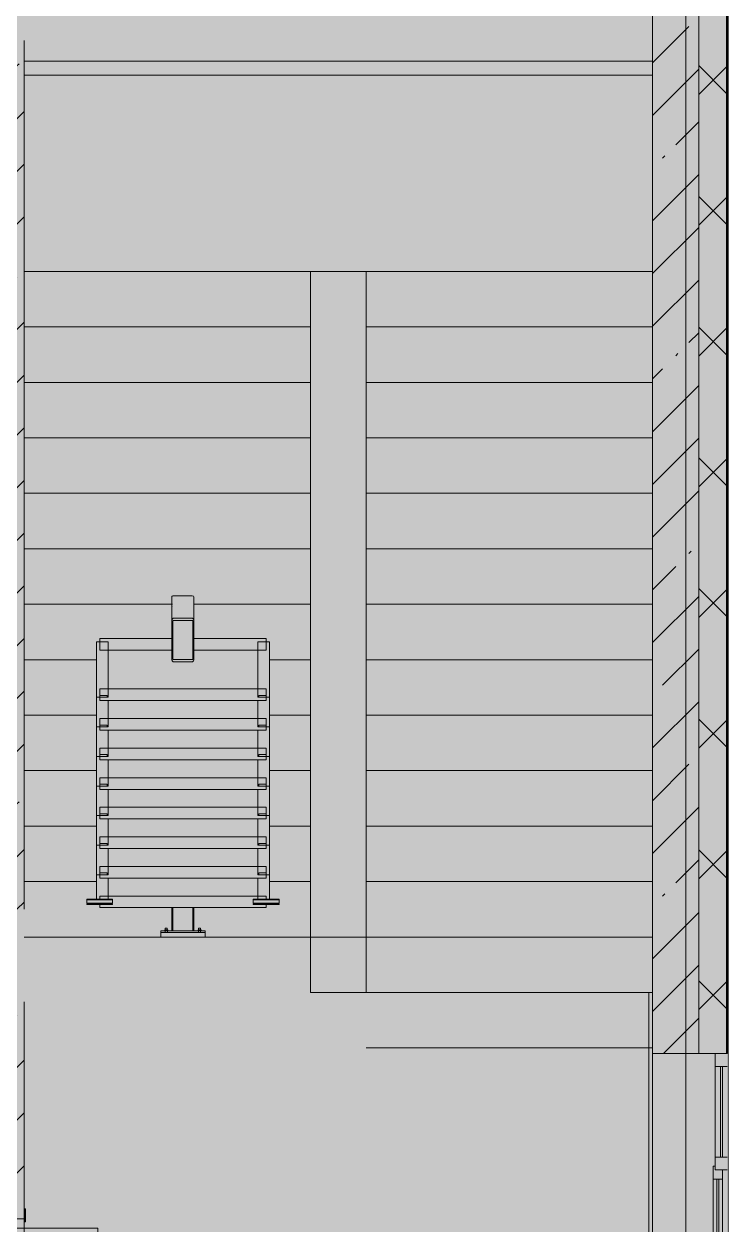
# Model space of a CAD drawing. Header units: millimetres. Extents: x 81682 to 274809, y -8553 to 29000.
# Drawn here: x 269229 to 273037, y 12198 to 18689 of the extents above; entities that cross this region are included whole.
import ezdxf

# ---------------------------------------------------------------- set-up
doc = ezdxf.new("R2010")
doc.units = ezdxf.units.MM
doc.linetypes.add('200_ШТРИХ__ш1_п0_6_', pattern=[800, 500, -300])
doc.layers.add('A-DETL-GENF-2', color=7, linetype='Continuous', lineweight=9, true_color=0xc0c0c0, transparency=0.4)
for name, color, linetype, lineweight in [('A-DETL-MBND-1', 7, '200_ШТРИХ__ш1_п0_6_', 9), ('A-GLAZ-3', 7, 'Continuous', 5), ('A-WALL-7', 7, 'Continuous', 5), ('I-WALL-2', 7, 'Continuous', 5), ('Оси', 7, 'Continuous', 9)]:
    doc.layers.add(name, color=color, linetype=linetype, lineweight=lineweight)
for name, color, linetype, lineweight, true_color in [('A-DOOR-2', 7, 'Continuous', 5, 0xb7b7b7), ('A-DOOR-3', 7, 'Continuous', 5, 0xe2e2e2), ('A-DOOR-FRAM-2', 7, 'Continuous', 5, 0xe2e2e2), ('A-DOOR-FRAM-3', 7, 'Continuous', 5, 0xb7b7b7), ('A-FLOR-1', 7, 'Continuous', 5, 0xb7b7b7), ('A-GENM-4', 7, 'Continuous', 5, 0x737373), ('A-GLAZ-2', 7, 'Continuous', 5, 0x737373), ('A-WALL-8', 7, 'Continuous', 5, 0x737373), ('A-WALL-9', 7, 'Continuous', 9, 0x737373), ('I-WALL-3', 7, 'Continuous', 5, 0x737373), ('S-STRS-4', 7, 'Continuous', 5, 0x737373)]:
    doc.layers.add(name, color=color, linetype=linetype, lineweight=lineweight, true_color=true_color)
pattern_1 = [(45, (147798.7, 0), (-285.1231, 285.1231), []), (45, (148083.8, 0), (-285.1231, 285.1231), [504.031, -100.806, 16.764, -84.042])]

# ---------------------------------------------------------------- blocks, each defined once
blk = doc.blocks.new('110_Дверь_СКБ_2Ст - Д-1_л_Лестничная клетка EIS60 2-32142534-3_7_3_птичка')
at = {"layer": 'A-DOOR-3'}
for points in [[(612.5, 110), (662.5, 110), (662.5, 1010), (612.5, 1010), (612.5, 603.3)], [(-587.5, 110), (-587.5, 510), (-637.5, 510), (-637.5, 110)], [(712.5, -110), (712.5, 30), (697.5, 24.8), (697.5, -110)]]:
    blk.add_hatch(color=256, dxfattribs=at).paths.add_polyline_path(points)
h = blk.add_hatch(color=256, dxfattribs=at)
h.paths.add_polyline_path([(652.5, 30), (712.5, 30), (712.5, 110), (662.5, 110), (662.5, 60), (652.5, 60)])
h.paths.add_polyline_path([(-687.5, 30), (-627.5, 30), (-627.5, 60), (-637.5, 60), (-637.5, 110), (-687.5, 110)])
at = {"layer": 'A-DOOR-FRAM-2'}
for points in [[(-672.5, 110), (-672.5, 118), (-742.5, 118), (-742.5, 110)], [(767.5, 110), (767.5, 118), (697.5, 118), (697.5, 110)], [(-672.5, -110), (-672.5, 30), (-687.5, 24.8), (-687.5, -110)], [(-672.5, -118), (-672.5, -110), (-742.5, -110), (-742.5, -118)], [(767.5, -118), (767.5, -110), (697.5, -110), (697.5, -118)]]:
    blk.add_hatch(color=256, dxfattribs=at).paths.add_polyline_path(points)
at = {"layer": 'A-DOOR-2'}
for p, q in [((662.5, 1010), (612.5, 1010)), ((612.5, 1010), (612.5, 110)), ((662.5, 110), (662.5, 1010)), ((-637.5, 510), (-637.5, 110)), ((-587.5, 510), (-637.5, 510)), ((-587.5, 110), (-587.5, 510)), ((-637.5, 110), (-587.5, 110)), ((612.5, 110), (662.5, 110))]:
    blk.add_line(p, q, dxfattribs=at)
for centre, radius, start, end in [((662.5, 110), 900, 90, 180), ((-637.5, 110), 400, 360, 90)]:
    blk.add_arc(centre, radius, start, end, dxfattribs=at)
at = {"layer": 'A-DOOR-FRAM-3'}
for p, q in [((-672.5, 118), (-742.5, 118)), ((-742.5, 118), (-742.5, 110)), ((-742.5, 110), (-672.5, 110)), ((-637.5, 110), (-687.5, 110)), ((-687.5, 110), (-687.5, 30)), ((-672.5, 110), (-672.5, 118)), ((-637.5, 60), (-637.5, 110)), ((662.5, 110), (662.5, 60)), ((712.5, 110), (662.5, 110)), ((767.5, 118), (697.5, 118)), ((697.5, 118), (697.5, 110)), ((697.5, 110), (767.5, 110)), ((712.5, 30), (712.5, 110)), ((767.5, 110), (767.5, 118)), ((-687.5, 30), (-627.5, 30)), ((-672.5, 30), (-687.5, 30)), ((-687.5, 30), (-687.5, -110)), ((-672.5, -110), (-672.5, 30)), ((-627.5, 60), (-637.5, 60)), ((-627.5, 30), (-627.5, 60)), ((662.5, 60), (652.5, 60)), ((652.5, 60), (652.5, 30)), ((652.5, 30), (712.5, 30)), ((712.5, 30), (697.5, 30)), ((697.5, 30), (697.5, -110)), ((712.5, -110), (712.5, 30)), ((-672.5, -110), (-742.5, -110)), ((-742.5, -110), (-742.5, -118)), ((-742.5, -118), (-672.5, -118)), ((-687.5, -110), (-672.5, -110)), ((-672.5, -118), (-672.5, -110)), ((697.5, -110), (712.5, -110)), ((767.5, -110), (697.5, -110)), ((697.5, -110), (697.5, -118)), ((697.5, -118), (767.5, -118)), ((767.5, -118), (767.5, -110))]:
    blk.add_line(p, q, dxfattribs=at)
blk = doc.blocks.new('120_Окно_СКБ_2Ст_Фрамуга сверху - 120_Окно_СКБ_2Ст_2300х2500_h_ ДОО 2-24160916-3_7_3_птичка')
at = {"layer": 'A-GLAZ-2'}
for p, q in [((-1150, 13), (-1150, 78)), ((-1080, 78), (-1080, 13)), ((-590, 13), (-590, 78)), ((-520, 78), (-520, 13)), ((1080, 13), (1080, 78)), ((1150, 78), (1150, 13)), ((-1080, 13), (-1150, 13)), ((-1150, 13), (-540, 13)), ((-590, 53), (-1080, 53)), ((-590, 43), (-1080, 43)), ((-1080, 13), (-540, 13)), ((-520, 13), (-590, 13)), ((-520, 13), (-540, 13)), ((-540, 13), (-540, 3)), ((-540, 3), (1100, 3)), ((1100, 3), (-540, 3)), ((1080, 53), (-520, 53)), ((-520, 53), (-520, 13)), ((-470, 3), (-470, 53)), ((-470, 33), (1030, 33)), ((1030, 23), (-470, 23)), ((1030, 3), (1030, 53)), ((1080, 13), (1080, 53)), ((1150, 13), (1080, 13)), ((1100, 13), (1080, 13)), ((1100, 13), (1150, 13)), ((1100, 3), (1100, 13))]:
    blk.add_line(p, q, dxfattribs=at)
at = {"layer": 'A-GLAZ-3'}
for p, q in [((-1150, 83), (-1080, 83)), ((1150, 83), (-1150, 83)), ((-1080, 83), (1080, 83)), ((-590, 83), (-520, 83)), ((1080, 83), (1150, 83))]:
    blk.add_line(p, q, dxfattribs=at)
blk = doc.blocks.new('Анкер клиновой - Анкер клиновой МКТ В 10-10-16_85-22193208-3_7_3_птичка')
at = {"layer": 'A-DETL-MBND-1'}
for p, q in [((122191.4, 13788), (122191.4, 13784)), ((122207.4, 13788), (122191.4, 13788)), ((122191.4, 13788), (122207.4, 13788)), ((122194.4, 13798), (122194.4, 13784)), ((122204.4, 13798), (122194.4, 13798)), ((122194.4, 13798), (122204.4, 13798)), ((122204.4, 13784), (122204.4, 13798)), ((122207.4, 13784), (122207.4, 13788))]:
    blk.add_line(p, q, dxfattribs=at)
blk = doc.blocks.new('ОМ_Полоса_Трапеция прямоугольная_Прокат_ГОСТ 103-2006 - ОМ_Полоса_Трапеция прямоугольная_Прокат_ГОСТ 103-2006-21111644-3_7_3_птичка')
at = {"layer": 'A-GENM-4'}
for p, q in [((122699.4, 15046.5), (122699.4, 15056.5)), ((122699.4, 15056.5), (122739.4, 15056.5)), ((122739.4, 15046.5), (122699.4, 15046.5)), ((122739.4, 15056.5), (122739.4, 15046.5))]:
    blk.add_line(p, q, dxfattribs=at)
blk = doc.blocks.new('ОМ_Полоса_Трапеция прямоугольная_Прокат_ГОСТ 103-2006 - ОМ_Полоса_Трапеция прямоугольная_Прокат_ГОСТ 103-2006-V115-3_7_3_птичка')
at = {"layer": 'A-GENM-4'}
for p, q in [((122699.4, 14416.5), (122699.4, 14406.5)), ((122739.4, 14416.5), (122699.4, 14416.5)), ((122739.4, 14406.5), (122739.4, 14416.5)), ((122699.4, 14406.5), (122739.4, 14406.5))]:
    blk.add_line(p, q, dxfattribs=at)
blk = doc.blocks.new('ОМ_Полоса_Трапеция прямоугольная_Прокат_ГОСТ 103-2006 - ОМ_Полоса_Трапеция прямоугольная_Прокат_ГОСТ 103-2006-V116-3_7_3_птичка')
at = {"layer": 'A-GENM-4'}
for p, q in [((122699.4, 14256.5), (122699.4, 14246.5)), ((122739.4, 14256.5), (122699.4, 14256.5)), ((122699.4, 14246.5), (122739.4, 14246.5)), ((122739.4, 14246.5), (122739.4, 14256.5))]:
    blk.add_line(p, q, dxfattribs=at)
blk = doc.blocks.new('ОМ_Полоса_Трапеция прямоугольная_Прокат_ГОСТ 103-2006 - ОМ_Полоса_Трапеция прямоугольная_Прокат_ГОСТ 103-2006-V117-3_7_3_птичка')
at = {"layer": 'A-GENM-4'}
for p, q in [((122699.4, 14096.5), (122699.4, 14086.5)), ((122739.4, 14096.5), (122699.4, 14096.5)), ((122699.4, 14086.5), (122739.4, 14086.5)), ((122739.4, 14086.5), (122739.4, 14096.5))]:
    blk.add_line(p, q, dxfattribs=at)
blk = doc.blocks.new('ОМ_Полоса_Прокат_ГОСТ 103-2006 - ОМ_Полоса_Прокат_ГОСТ 103-2006-22193251-3_7_3_птичка')
at = {"layer": 'A-GENM-4'}
for p, q in [((122809.4, 13929.5), (122669.4, 13929.5)), ((122669.4, 13929.5), (122669.4, 13926.5)), ((122669.4, 13926.5), (122809.4, 13926.5)), ((122809.4, 13926.5), (122809.4, 13929.5))]:
    blk.add_line(p, q, dxfattribs=at)
blk = doc.blocks.new('ОМ_Полоса_Прокат_ГОСТ 103-2006 - ОМ_Полоса_Прокат_ГОСТ 103-2006-22193252-3_7_3_птичка')
at = {"layer": 'A-GENM-4'}
for p, q in [((122669.4, 13954.2), (122669.4, 13950.8)), ((122809.4, 13954.2), (122669.4, 13954.2)), ((122669.4, 13950.8), (122809.4, 13950.8)), ((122669.4, 13933.9), (122669.4, 13950.8)), ((122809.4, 13933.9), (122669.4, 13933.9)), ((122809.4, 13950.8), (122809.4, 13954.2)), ((122809.4, 13950.8), (122809.4, 13933.9))]:
    blk.add_line(p, q, dxfattribs=at)
blk = doc.blocks.new('ОМ_Полоса_Трапеция прямоугольная_Прокат_ГОСТ 103-2006 - ОМ_Полоса_Трапеция прямоугольная_Прокат_ГОСТ 103-2006-21111686-3_7_3_птичка')
at = {"layer": 'A-GENM-4'}
for p, q in [((121839.4, 15056.5), (121879.4, 15056.5)), ((121839.4, 15046.5), (121839.4, 15056.5)), ((121879.4, 15046.5), (121839.4, 15046.5)), ((121879.4, 15056.5), (121879.4, 15046.5))]:
    blk.add_line(p, q, dxfattribs=at)
blk = doc.blocks.new('ОМ_Полоса_Трапеция прямоугольная_Прокат_ГОСТ 103-2006 - ОМ_Полоса_Трапеция прямоугольная_Прокат_ГОСТ 103-2006-V118-3_7_3_птичка')
at = {"layer": 'A-GENM-4'}
for p, q in [((121879.4, 14416.5), (121839.4, 14416.5)), ((121839.4, 14416.5), (121839.4, 14406.5)), ((121879.4, 14406.5), (121879.4, 14416.5)), ((121839.4, 14406.5), (121879.4, 14406.5))]:
    blk.add_line(p, q, dxfattribs=at)
blk = doc.blocks.new('ОМ_Полоса_Трапеция прямоугольная_Прокат_ГОСТ 103-2006 - ОМ_Полоса_Трапеция прямоугольная_Прокат_ГОСТ 103-2006-V119-3_7_3_птичка')
at = {"layer": 'A-GENM-4'}
for p, q in [((121879.4, 14256.5), (121839.4, 14256.5)), ((121839.4, 14256.5), (121839.4, 14246.5)), ((121839.4, 14246.5), (121879.4, 14246.5)), ((121879.4, 14246.5), (121879.4, 14256.5))]:
    blk.add_line(p, q, dxfattribs=at)
blk = doc.blocks.new('ОМ_Полоса_Трапеция прямоугольная_Прокат_ГОСТ 103-2006 - ОМ_Полоса_Трапеция прямоугольная_Прокат_ГОСТ 103-2006-V120-3_7_3_птичка')
at = {"layer": 'A-GENM-4'}
for p, q in [((121879.4, 14096.5), (121839.4, 14096.5)), ((121839.4, 14096.5), (121839.4, 14086.5)), ((121839.4, 14086.5), (121879.4, 14086.5)), ((121879.4, 14086.5), (121879.4, 14096.5))]:
    blk.add_line(p, q, dxfattribs=at)
blk = doc.blocks.new('ОМ_Полоса_Прокат_ГОСТ 103-2006 - ОМ_Полоса_Прокат_ГОСТ 103-2006-22193295-3_7_3_птичка')
at = {"layer": 'A-GENM-4'}
for p, q in [((121909.4, 13929.5), (121769.4, 13929.5)), ((121769.4, 13929.5), (121769.4, 13926.5)), ((121769.4, 13926.5), (121909.4, 13926.5)), ((121909.4, 13926.5), (121909.4, 13929.5))]:
    blk.add_line(p, q, dxfattribs=at)
blk = doc.blocks.new('ОМ_Полоса_Прокат_ГОСТ 103-2006 - ОМ_Полоса_Прокат_ГОСТ 103-2006-22193296-3_7_3_птичка')
at = {"layer": 'A-GENM-4'}
for p, q in [((121909.4, 13954.2), (121769.4, 13954.2)), ((121769.4, 13954.2), (121769.4, 13950.8)), ((121769.4, 13950.8), (121909.4, 13950.8)), ((121769.4, 13933.9), (121769.4, 13950.8)), ((121909.4, 13933.9), (121769.4, 13933.9)), ((121909.4, 13950.8), (121909.4, 13954.2)), ((121909.4, 13950.8), (121909.4, 13933.9))]:
    blk.add_line(p, q, dxfattribs=at)
blk = doc.blocks.new('ОМ_Нижняя опорная пятка1 - ОМ_Нижняя опорная пятка-21111576-3_7_3_птичка')
at = {"layer": 'A-DETL-MBND-1'}
for p, q in [((-96, -10), (-96, 0)), ((-84, -10), (-84, 0)), ((84, -10), (84, 0)), ((96, -10), (96, 0))]:
    blk.add_line(p, q, dxfattribs=at)
blk = doc.blocks.new('ОМ_Труба_ГОСТ 8639-82 - ОМ_Труба_ГОСТ 8639-82-21111694-3_7_3_птичка')
at = {"layer": 'A-GENM-4'}
for p, q in [((122229.4, 15590.5), (122229.4, 15456.5)), ((122238.4, 15595.1), (122340.4, 15595.1)), ((122349.4, 15456.5), (122349.4, 15590.5)), ((122229.4, 15256.4), (122229.4, 15456.5)), ((122235.4, 15456.5), (122235.4, 15256.4)), ((122238.4, 15474.2), (122340.4, 15474.2)), ((122340.4, 15462.4), (122238.4, 15462.4)), ((122343.4, 15256.4), (122343.4, 15456.5)), ((122349.4, 15456.5), (122349.4, 15256.4)), ((122238.4, 15250.5), (122340.4, 15250.5)), ((122340.4, 15238.8), (122238.4, 15238.8))]:
    blk.add_line(p, q, dxfattribs=at)
at = {"layer": 'A-GENM-4', "flags": 128}
for points in [[(122229.4, 15456.5), (122229.6, 15460), (122230.1, 15463.3), (122231, 15466.3), (122232.1, 15469), (122233.4, 15471.2), (122235, 15472.8), (122236.7, 15473.8), (122238.4, 15474.2)], [(122238.4, 15462.4), (122237.9, 15462.3), (122237.3, 15461.9), (122236.8, 15461.4), (122236.3, 15460.7), (122235.9, 15459.8), (122235.7, 15458.8), (122235.5, 15457.7), (122235.4, 15456.5)], [(122340.4, 15474.2), (122342.2, 15473.8), (122343.9, 15472.8), (122345.4, 15471.2), (122346.8, 15469), (122347.9, 15466.3), (122348.8, 15463.3), (122349.3, 15460), (122349.4, 15456.5)], [(122343.4, 15456.5), (122343.4, 15457.7), (122343.2, 15458.8), (122342.9, 15459.8), (122342.6, 15460.7), (122342.1, 15461.4), (122341.6, 15461.9), (122341, 15462.3), (122340.4, 15462.4)], [(122238.4, 15238.8), (122236.7, 15239.1), (122235, 15240.1), (122233.4, 15241.8), (122232.1, 15243.9), (122231, 15246.6), (122230.1, 15249.7), (122229.6, 15253), (122229.4, 15256.4)], [(122235.4, 15256.4), (122235.5, 15255.3), (122235.7, 15254.2), (122235.9, 15253.2), (122236.3, 15252.3), (122236.8, 15251.5), (122237.3, 15251), (122237.9, 15250.7), (122238.4, 15250.5)], [(122349.4, 15256.4), (122349.3, 15253), (122348.8, 15249.7), (122347.9, 15246.6), (122346.8, 15243.9), (122345.4, 15241.8), (122343.9, 15240.1), (122342.2, 15239.1), (122340.4, 15238.8)], [(122340.4, 15250.5), (122341, 15250.7), (122341.6, 15251), (122342.1, 15251.5), (122342.6, 15252.3), (122342.9, 15253.2), (122343.2, 15254.2), (122343.4, 15255.3), (122343.4, 15256.4)]]:
    blk.add_lwpolyline(points, dxfattribs=at)
at = {"layer": 'A-GENM-4'}
for centre, major_axis, start_param, end_param in [((122238.4, 15590.5), (9, 0), 1.570796, 3.141593), ((122340.4, 15590.5), (9, 0), 0, 1.570796), ((122238.4, 15538.5), (9, 0), 3.141593, 3.665191), ((122340.4, 15538.5), (-9, 0), 2.617994, 3.141593)]:
    blk.add_ellipse(centre, major_axis=major_axis, ratio=0.509802, start_param=start_param, end_param=end_param, dxfattribs=at)
blk = doc.blocks.new('ОМ_Уголок_ГОСТ 8509-93 - ОМ_Уголок_ГОСТ 8509-93-22194532-3_7_3_птичка')
at = {"layer": 'A-GENM-4'}
for p, q in [((0, 45.2), (0, -17.8)), ((390, 45.2), (0, 45.2)), ((900, 45.2), (510, 45.2)), ((900, -17.8), (900, 45.2)), ((0, -17.8), (390, -17.8)), ((510, -17.8), (900, -17.8))]:
    blk.add_line(p, q, dxfattribs=at)
blk = doc.blocks.new('ОМ_Уголок_ГОСТ 8509-93 - ОМ_Уголок_ГОСТ 8509-93-V121-3_7_3_птичка')
at = {"layer": 'A-GENM-4'}
for p, q in [((0, 45.2), (0, -17.8)), ((900, 45.2), (0, 45.2)), ((900, -17.8), (900, 45.2)), ((0, -17.8), (900, -17.8))]:
    blk.add_line(p, q, dxfattribs=at)
blk = doc.blocks.new('ОМ_Уголок_ГОСТ 8509-93 - ОМ_Уголок_ГОСТ 8509-93-22194533-3_7_3_птичка')
at = {"layer": 'A-GENM-4'}
for p, q in [((0, 45.2), (0, -17.8)), ((300, 45.2), (0, 45.2)), ((300, -17.8), (300, 45.2)), ((0, -17.8), (300, -17.8))]:
    blk.add_line(p, q, dxfattribs=at)
blk = doc.blocks.new('ОМ_Уголок_ГОСТ 8509-93 - ОМ_Уголок_ГОСТ 8509-93-V122-3_7_3_птичка')
at = {"layer": 'A-GENM-4'}
for p, q in [((0, 45.2), (0, -17.8)), ((142.2, 45.2), (0, 45.2)), ((0, -17.8), (160, -17.8))]:
    blk.add_line(p, q, dxfattribs=at)
blk = doc.blocks.new('ОМ_Уголок_ГОСТ 8509-93 - ОМ_Уголок_ГОСТ 8509-93-V123-3_7_3_птичка')
at = {"layer": 'A-GENM-4'}
for p, q in [((300, 45.2), (157.8, 45.2)), ((300, -17.8), (300, 45.2)), ((140, -17.8), (300, -17.8))]:
    blk.add_line(p, q, dxfattribs=at)
blk = doc.blocks.new('ОМ_Уголок_ГОСТ 8509-93 - ОМ_Уголок_ГОСТ 8509-93-V124-3_7_3_птичка')
at = {"layer": 'A-GENM-4'}
for p, q in [((0, 45.2), (0, 27.8)), ((900, 45.2), (0, 45.2)), ((0, 7.4), (0, -17.8)), ((900, 27.8), (900, 45.2)), ((900, -17.8), (900, 7.4)), ((0, -17.8), (900, -17.8))]:
    blk.add_line(p, q, dxfattribs=at)
blk = doc.blocks.new('ОМ_Уголок_ГОСТ 8509-93 - ОМ_Уголок_ГОСТ 8509-93-V125-3_7_3_птичка')
at = {"layer": 'A-GENM-4'}
for p, q in [((0, 45.2), (0, -17.8)), ((7.4, 45.2), (0, 45.2)), ((142.2, 45.2), (27.8, 45.2)), ((0, -17.8), (7.4, -17.8)), ((27.8, -17.8), (160, -17.8))]:
    blk.add_line(p, q, dxfattribs=at)
blk = doc.blocks.new('ОМ_Уголок_ГОСТ 8509-93 - ОМ_Уголок_ГОСТ 8509-93-V126-3_7_3_птичка')
at = {"layer": 'A-GENM-4'}
for p, q in [((272.2, 45.2), (157.8, 45.2)), ((300, 45.2), (292.6, 45.2)), ((300, -17.8), (300, 45.2)), ((140, -17.8), (272.2, -17.8)), ((292.6, -17.8), (300, -17.8))]:
    blk.add_line(p, q, dxfattribs=at)
blk = doc.blocks.new('ОМ_Труба_ГОСТ 8639-82 - ОМ_Труба_ГОСТ 8639-82-21111710-3_7_3_птичка')
at = {"layer": 'A-DETL-MBND-1'}
for p, q in [((122229.4, 13908.7), (122229.4, 13784)), ((122235.4, 13908.7), (122235.4, 13784)), ((122343.4, 13908.7), (122343.4, 13784)), ((122349.4, 13784), (122349.4, 13908.7))]:
    blk.add_line(p, q, dxfattribs=at)
blk = doc.blocks.new('ОМ_Уголок_ГОСТ 8510-86 - ОМ_Уголок_ГОСТ 8510-86-21111720-3_7_3_птичка')
at = {"layer": 'A-DETL-MBND-1'}
for p, q in [((0, 34), (0, 0)), ((0, 10), (240, 10)), ((0, 0), (240, 0)), ((240, 0), (240, 34))]:
    blk.add_line(p, q, dxfattribs=at)
blk = doc.blocks.new('Зашивка приборов отопления41 - Зашивка приборов отопления-33325756-3_7_3_птичка')
at = {"layer": 'A-WALL-8'}
for p, q in [((121290.8, 18669.6), (124690.8, 18669.6)), ((124690.8, 18669.6), (121290.8, 18669.6)), ((121290.8, 18594.6), (124690.8, 18594.6))]:
    blk.add_line(p, q, dxfattribs=at)

msp = doc.modelspace()

# ---------------------------------------------------------------- hatches: boundary and pattern name
at = {"layer": 'A-DETL-GENF-2'}
msp.add_hatch(color=256, dxfattribs=at).paths.add_polyline_path([(273031.7, -258), (273031.7, 21479), (241131.7, 21479), (241131.7, 27379), (232368.7, 27379), (232368.7, 10208.3), (237008.7, 10208.3), (237008.7, -258), (271786.3, -258)])
at = {"layer": 'A-WALL-7'}
h = msp.add_hatch(dxfattribs=at)
h.set_pattern_fill('FP_79', color=256, style=0, pattern_type=2)
h.set_pattern_definition([(45, (147798.7, 0), (-353.5534, 353.5534), []), (135, (147798.7, 0), (-353.5534, -353.5534), [])])
h.paths.add_polyline_path([(273019.9, -250), (273028.7, -250), (273028.7, 7700), (272878.7, 7700), (272878.7, -250), (273004.2, -250)])
h.paths.add_polyline_path([(273028.7, 8900), (273028.7, 10820), (272878.7, 10820), (272878.7, 8900)])
h.paths.add_polyline_path([(273028.7, 13120), (273028.7, 21400), (272878.7, 21400), (272878.7, 13120)])
at = {"layer": 'I-WALL-2'}
h = msp.add_hatch(dxfattribs=at)
h.set_pattern_fill('FP_75', color=256, style=0, pattern_type=2)
h.set_pattern_definition(pattern_1)
h.paths.add_polyline_path([(272628.7, 10600), (272878.7, 10600), (272878.7, 10820), (272628.7, 10820), (272628.7, 10642.6)])
h.paths.add_polyline_path([(272878.7, 13120), (272878.7, 21400), (272628.7, 21400), (272628.7, 13120)])
h = msp.add_hatch(dxfattribs=at)
h.set_pattern_fill('FP_75', color=256, style=0, pattern_type=2)
h.set_pattern_definition(pattern_1)
h.paths.add_polyline_path([(269008.7, 10380), (269228.7, 10380), (269228.7, 10825), (269008.7, 10825), (269008.7, 10400)])
h.paths.add_polyline_path([(269228.7, 12225), (269228.7, 13400), (269008.7, 13400), (269008.7, 12225), (269178.7, 12225)])
h.paths.add_polyline_path([(269008.7, 13900), (269228.7, 13900), (269228.7, 18600), (269008.7, 18600), (269008.7, 14691.7)])
h.paths.add_polyline_path([(269228.3, 19100), (269228.7, 19100), (269228.7, 19110), (269008.7, 19110), (269008.7, 19100)])

# ---------------------------------------------------------------- linework, layer by layer
at = {"layer": 'A-FLOR-1'}
for p, q in [((271078.7, 13750), (269228.7, 13750)), ((270778.7, 13450), (270778.7, 13750)), ((271078.7, 13450), (271078.7, 13750)), ((272607.7, 13450), (270778.7, 13450)), ((272607.7, 10600), (272607.7, 13450)), ((272628.7, 13150), (272607.7, 13150))]:
    msp.add_line(p, q, dxfattribs=at)
at = {"layer": 'A-WALL-7'}
msp.add_line((273036.7, 7700), (273036.7, 21558), dxfattribs=at)
at = {"layer": 'A-WALL-8'}
msp.add_line((272878.7, 13120), (273031.7, 13120), dxfattribs=at)
at = {"layer": 'A-WALL-9'}
for p, q in [((273031.7, 13120), (273031.7, 21553)), ((273028.7, 13120), (273028.7, 21550)), ((272878.7, 21400), (272878.7, 13120)), ((272878.7, 13120), (272878.7, 21400))]:
    msp.add_line(p, q, dxfattribs=at)
at = {"layer": 'I-WALL-3'}
for p, q in [((272628.7, 18850), (272628.7, 10600)), ((269228.7, 13900), (269228.7, 18600)), ((269228.7, 12280), (269228.7, 13400)), ((272628.7, 13120), (272878.7, 13120))]:
    msp.add_line(p, q, dxfattribs=at)
at = {"layer": 'S-STRS-4'}
for p, q in [((269228.7, 17350), (270778.7, 17350)), ((269228.7, 17350), (270778.7, 17350)), ((270778.7, 17350), (271078.7, 17350)), ((270778.7, 17050), (270778.7, 17350)), ((272628.7, 17350), (271078.7, 17350)), ((271078.7, 17350), (271078.7, 17050)), ((272628.7, 17350), (271078.7, 17350)), ((269228.7, 17050), (270778.7, 17050)), ((269228.7, 17050), (270778.7, 17050)), ((270778.7, 16750), (270778.7, 17050)), ((271078.7, 17050), (271078.7, 16750)), ((272628.7, 17050), (271078.7, 17050)), ((272628.7, 17050), (271078.7, 17050)), ((269228.7, 16750), (270778.7, 16750)), ((269228.7, 16750), (270778.7, 16750)), ((270778.7, 16450), (270778.7, 16750)), ((271078.7, 16750), (271078.7, 16450)), ((272628.7, 16750), (271078.7, 16750)), ((272628.7, 16750), (271078.7, 16750)), ((269228.7, 16450), (270778.7, 16450)), ((269228.7, 16450), (270778.7, 16450)), ((270778.7, 16150), (270778.7, 16450)), ((271078.7, 16450), (271078.7, 16150)), ((272628.7, 16450), (271078.7, 16450)), ((272628.7, 16450), (271078.7, 16450)), ((269228.7, 16150), (270778.7, 16150)), ((269228.7, 16150), (270778.7, 16150)), ((270778.7, 15850), (270778.7, 16150)), ((271078.7, 16150), (271078.7, 15850)), ((272628.7, 16150), (271078.7, 16150)), ((272628.7, 16150), (271078.7, 16150)), ((269228.7, 15850), (270778.7, 15850)), ((269228.7, 15850), (270778.7, 15850)), ((270778.7, 15550), (270778.7, 15850)), ((271078.7, 15850), (271078.7, 15550)), ((272628.7, 15850), (271078.7, 15850)), ((272628.7, 15850), (271078.7, 15850)), ((269228.7, 15550), (270031.3, 15550)), ((269228.7, 15550), (270031.3, 15550)), ((270145, 15550), (270778.7, 15550)), ((270145, 15550), (270778.7, 15550)), ((270778.7, 15250), (270778.7, 15550)), ((271078.7, 15550), (271078.7, 15250)), ((272628.7, 15550), (271078.7, 15550)), ((272628.7, 15550), (271078.7, 15550)), ((269228.7, 15250), (269620.3, 15250)), ((269228.7, 15250), (269620.3, 15250)), ((270555.9, 15250), (270778.7, 15250)), ((270555.9, 15250), (270778.7, 15250)), ((270778.7, 14950), (270778.7, 15250)), ((271078.7, 15250), (271078.7, 14950)), ((272628.7, 15250), (271078.7, 15250)), ((272628.7, 15250), (271078.7, 15250)), ((269228.7, 14950), (269620.3, 14950)), ((269228.7, 14950), (269620.3, 14950)), ((270555.9, 14950), (270778.7, 14950)), ((270555.9, 14950), (270778.7, 14950)), ((270778.7, 14650), (270778.7, 14950)), ((271078.7, 14950), (271078.7, 14650)), ((272628.7, 14950), (271078.7, 14950)), ((272628.7, 14950), (271078.7, 14950)), ((269228.7, 14650), (269620.3, 14650)), ((269228.7, 14650), (269620.3, 14650)), ((270555.9, 14650), (270778.7, 14650)), ((270555.9, 14650), (270778.7, 14650)), ((270778.7, 14350), (270778.7, 14650)), ((271078.7, 14650), (271078.7, 14350)), ((272628.7, 14650), (271078.7, 14650)), ((272628.7, 14650), (271078.7, 14650)), ((269228.7, 14350), (269620.3, 14350)), ((269228.7, 14350), (269620.3, 14350)), ((270555.9, 14350), (270778.7, 14350)), ((270555.9, 14350), (270778.7, 14350)), ((270778.7, 14050), (270778.7, 14350)), ((271078.7, 14350), (271078.7, 14050)), ((272628.7, 14350), (271078.7, 14350)), ((272628.7, 14350), (271078.7, 14350)), ((269228.7, 14050), (269620.3, 14050)), ((269228.7, 14050), (269620.3, 14050)), ((270555.9, 14050), (270778.7, 14050)), ((270555.9, 14050), (270778.7, 14050)), ((270778.7, 13750), (270778.7, 14050)), ((271078.7, 14050), (271078.7, 13750)), ((272628.7, 14050), (271078.7, 14050)), ((272628.7, 14050), (271078.7, 14050)), ((272628.7, 13750), (271078.7, 13750)), ((272628.7, 13750), (271078.7, 13750)), ((272628.7, 13450), (272607.7, 13450)), ((272628.7, 13450), (272607.7, 13450)), ((272628.7, 13150), (271078.7, 13150))]:
    msp.add_line(p, q, dxfattribs=at)
at = {"layer": 'Оси'}
msp.add_line((272808.7, 10029.8), (272808.7, 21915.1), dxfattribs=at)

# ---------------------------------------------------------------- block references
at = {"layer": 'A-DETL-MBND-1'}
for name, p in [('ОМ_Труба_ГОСТ 8639-82 - ОМ_Труба_ГОСТ 8639-82-21111710-3_7_3_птичка', (147798.7, 0)), ('Анкер клиновой - Анкер клиновой МКТ В 10-10-16_85-22193208-3_7_3_птичка', (147798.7, 0)), ('ОМ_Нижняя опорная пятка1 - ОМ_Нижняя опорная пятка-21111576-3_7_3_птичка', (270088.1, 13784)), ('Анкер клиновой - Анкер клиновой МКТ В 10-10-16_85-22193208-3_7_3_птичка', (147978.7, 0))]:
    msp.add_blockref(name, p, dxfattribs=at)
at = {"layer": 'A-DETL-MBND-1', "extrusion": (0, 0, -1), "rotation": 180}
msp.add_blockref('ОМ_Уголок_ГОСТ 8510-86 - ОМ_Уголок_ГОСТ 8510-86-21111720-3_7_3_птичка', (-269968.1, 13784), dxfattribs=at)
at = {"layer": 'A-DOOR-2', "rotation": 269.9999999999998}
msp.add_blockref('110_Дверь_СКБ_2Ст - Д-1_л_Лестничная клетка EIS60 2-32142534-3_7_3_птичка', (269118.7, 11537.5), dxfattribs=at)
at = {"layer": 'A-GENM-4'}
for name, p in [('ОМ_Труба_ГОСТ 8639-82 - ОМ_Труба_ГОСТ 8639-82-21111694-3_7_3_птичка', (147798.7, 0)), ('ОМ_Полоса_Трапеция прямоугольная_Прокат_ГОСТ 103-2006 - ОМ_Полоса_Трапеция прямоугольная_Прокат_ГОСТ 103-2006-21111686-3_7_3_птичка', (147798.7, 0)), ('ОМ_Полоса_Трапеция прямоугольная_Прокат_ГОСТ 103-2006 - ОМ_Полоса_Трапеция прямоугольная_Прокат_ГОСТ 103-2006-21111644-3_7_3_птичка', (147798.7, 0)), ('ОМ_Полоса_Трапеция прямоугольная_Прокат_ГОСТ 103-2006 - ОМ_Полоса_Трапеция прямоугольная_Прокат_ГОСТ 103-2006-21111686-3_7_3_птичка', (147798.7, -160)), ('ОМ_Полоса_Трапеция прямоугольная_Прокат_ГОСТ 103-2006 - ОМ_Полоса_Трапеция прямоугольная_Прокат_ГОСТ 103-2006-21111644-3_7_3_птичка', (147798.7, -160)), ('ОМ_Полоса_Трапеция прямоугольная_Прокат_ГОСТ 103-2006 - ОМ_Полоса_Трапеция прямоугольная_Прокат_ГОСТ 103-2006-21111686-3_7_3_птичка', (147798.7, -320)), ('ОМ_Полоса_Трапеция прямоугольная_Прокат_ГОСТ 103-2006 - ОМ_Полоса_Трапеция прямоугольная_Прокат_ГОСТ 103-2006-21111644-3_7_3_птичка', (147798.7, -320)), ('ОМ_Полоса_Трапеция прямоугольная_Прокат_ГОСТ 103-2006 - ОМ_Полоса_Трапеция прямоугольная_Прокат_ГОСТ 103-2006-21111686-3_7_3_птичка', (147798.7, -480)), ('ОМ_Полоса_Трапеция прямоугольная_Прокат_ГОСТ 103-2006 - ОМ_Полоса_Трапеция прямоугольная_Прокат_ГОСТ 103-2006-21111644-3_7_3_птичка', (147798.7, -480)), ('ОМ_Полоса_Трапеция прямоугольная_Прокат_ГОСТ 103-2006 - ОМ_Полоса_Трапеция прямоугольная_Прокат_ГОСТ 103-2006-V118-3_7_3_птичка', (147798.7, 0)), ('ОМ_Полоса_Трапеция прямоугольная_Прокат_ГОСТ 103-2006 - ОМ_Полоса_Трапеция прямоугольная_Прокат_ГОСТ 103-2006-V115-3_7_3_птичка', (147798.7, 0)), ('ОМ_Полоса_Трапеция прямоугольная_Прокат_ГОСТ 103-2006 - ОМ_Полоса_Трапеция прямоугольная_Прокат_ГОСТ 103-2006-V119-3_7_3_птичка', (147798.7, 0)), ('ОМ_Полоса_Трапеция прямоугольная_Прокат_ГОСТ 103-2006 - ОМ_Полоса_Трапеция прямоугольная_Прокат_ГОСТ 103-2006-V116-3_7_3_птичка', (147798.7, 0)), ('ОМ_Полоса_Трапеция прямоугольная_Прокат_ГОСТ 103-2006 - ОМ_Полоса_Трапеция прямоугольная_Прокат_ГОСТ 103-2006-V120-3_7_3_птичка', (147798.7, 0)), ('ОМ_Полоса_Трапеция прямоугольная_Прокат_ГОСТ 103-2006 - ОМ_Полоса_Трапеция прямоугольная_Прокат_ГОСТ 103-2006-V117-3_7_3_птичка', (147798.7, 0)), ('ОМ_Полоса_Прокат_ГОСТ 103-2006 - ОМ_Полоса_Прокат_ГОСТ 103-2006-22193296-3_7_3_птичка', (147798.7, 0)), ('ОМ_Полоса_Прокат_ГОСТ 103-2006 - ОМ_Полоса_Прокат_ГОСТ 103-2006-22193295-3_7_3_птичка', (147798.7, 0)), ('ОМ_Полоса_Прокат_ГОСТ 103-2006 - ОМ_Полоса_Прокат_ГОСТ 103-2006-22193252-3_7_3_птичка', (147798.7, 0)), ('ОМ_Полоса_Прокат_ГОСТ 103-2006 - ОМ_Полоса_Прокат_ГОСТ 103-2006-22193251-3_7_3_птичка', (147798.7, 0))]:
    msp.add_blockref(name, p, dxfattribs=at)
at = {"layer": 'A-GENM-4', "extrusion": (0, 0, -1)}
for name, p, rotation in [('ОМ_Уголок_ГОСТ 8509-93 - ОМ_Уголок_ГОСТ 8509-93-22194533-3_7_3_птичка', (-269638.1, 15046.5), 90.00000000000064), ('ОМ_Уголок_ГОСТ 8509-93 - ОМ_Уголок_ГОСТ 8509-93-22194532-3_7_3_птичка', (-269638.1, 15346.5), 180), ('ОМ_Уголок_ГОСТ 8509-93 - ОМ_Уголок_ГОСТ 8509-93-22194533-3_7_3_птичка', (-270538.1, 15346.5), 270.0000000000008), ('ОМ_Уголок_ГОСТ 8509-93 - ОМ_Уголок_ГОСТ 8509-93-V122-3_7_3_птичка', (-269638.1, 14886.5), 90.00000000000064), ('ОМ_Уголок_ГОСТ 8509-93 - ОМ_Уголок_ГОСТ 8509-93-V123-3_7_3_птичка', (-270538.1, 15186.5), 270.0000000000008), ('ОМ_Уголок_ГОСТ 8509-93 - ОМ_Уголок_ГОСТ 8509-93-V122-3_7_3_птичка', (-269638.1, 14726.5), 90.00000000000064), ('ОМ_Уголок_ГОСТ 8509-93 - ОМ_Уголок_ГОСТ 8509-93-V123-3_7_3_птичка', (-270538.1, 15026.5), 270.0000000000008), ('ОМ_Уголок_ГОСТ 8509-93 - ОМ_Уголок_ГОСТ 8509-93-V122-3_7_3_птичка', (-269638.1, 14566.5), 90.00000000000064), ('ОМ_Уголок_ГОСТ 8509-93 - ОМ_Уголок_ГОСТ 8509-93-V123-3_7_3_птичка', (-270538.1, 14866.5), 270.0000000000008), ('ОМ_Уголок_ГОСТ 8509-93 - ОМ_Уголок_ГОСТ 8509-93-V122-3_7_3_птичка', (-269638.1, 14406.5), 90.00000000000064), ('ОМ_Уголок_ГОСТ 8509-93 - ОМ_Уголок_ГОСТ 8509-93-V123-3_7_3_птичка', (-270538.1, 14706.5), 270.0000000000008), ('ОМ_Уголок_ГОСТ 8509-93 - ОМ_Уголок_ГОСТ 8509-93-V122-3_7_3_птичка', (-269638.1, 14246.5), 90.00000000000064), ('ОМ_Уголок_ГОСТ 8509-93 - ОМ_Уголок_ГОСТ 8509-93-V123-3_7_3_птичка', (-270538.1, 14546.5), 270.0000000000008), ('ОМ_Уголок_ГОСТ 8509-93 - ОМ_Уголок_ГОСТ 8509-93-V122-3_7_3_птичка', (-269638.1, 14086.5), 90.00000000000064), ('ОМ_Уголок_ГОСТ 8509-93 - ОМ_Уголок_ГОСТ 8509-93-V123-3_7_3_птичка', (-270538.1, 14386.5), 270.0000000000008), ('ОМ_Уголок_ГОСТ 8509-93 - ОМ_Уголок_ГОСТ 8509-93-V125-3_7_3_птичка', (-269638.1, 13926.5), 90.00000000000064), ('ОМ_Уголок_ГОСТ 8509-93 - ОМ_Уголок_ГОСТ 8509-93-V126-3_7_3_птичка', (-270538.1, 14226.5), 270.0000000000008)]:
    msp.add_blockref(name, p, dxfattribs=dict(at, rotation=rotation))
for name, p in [('ОМ_Уголок_ГОСТ 8509-93 - ОМ_Уголок_ГОСТ 8509-93-V121-3_7_3_птичка', (-270538.1, 15046.5)), ('ОМ_Уголок_ГОСТ 8509-93 - ОМ_Уголок_ГОСТ 8509-93-V121-3_7_3_птичка', (-270538.1, 14886.5)), ('ОМ_Уголок_ГОСТ 8509-93 - ОМ_Уголок_ГОСТ 8509-93-V121-3_7_3_птичка', (-270538.1, 14726.5)), ('ОМ_Уголок_ГОСТ 8509-93 - ОМ_Уголок_ГОСТ 8509-93-V121-3_7_3_птичка', (-270538.1, 14566.5)), ('ОМ_Уголок_ГОСТ 8509-93 - ОМ_Уголок_ГОСТ 8509-93-V121-3_7_3_птичка', (-270538.1, 14406.5)), ('ОМ_Уголок_ГОСТ 8509-93 - ОМ_Уголок_ГОСТ 8509-93-V121-3_7_3_птичка', (-270538.1, 14246.5)), ('ОМ_Уголок_ГОСТ 8509-93 - ОМ_Уголок_ГОСТ 8509-93-V121-3_7_3_птичка', (-270538.1, 14086.5)), ('ОМ_Уголок_ГОСТ 8509-93 - ОМ_Уголок_ГОСТ 8509-93-V124-3_7_3_птичка', (-270538.1, 13926.5))]:
    msp.add_blockref(name, p, dxfattribs=at)
at = {"layer": 'A-GLAZ-2', "rotation": 269.9999999999999}
msp.add_blockref('120_Окно_СКБ_2Ст_Фрамуга сверху - 120_Окно_СКБ_2Ст_2300х2500_h_ ДОО 2-24160916-3_7_3_птичка', (272953.7, 11970), dxfattribs=at)
at = {"layer": 'A-WALL-8'}
msp.add_blockref('Зашивка приборов отопления41 - Зашивка приборов отопления-33325756-3_7_3_птичка', (147937.9, -182.1), dxfattribs=at)

doc.saveas('drawing.dxf')
